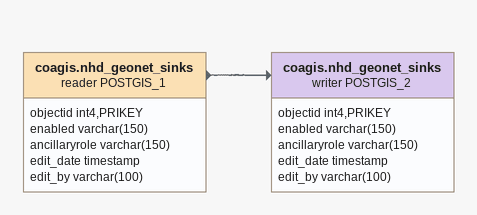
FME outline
coagis.nhd_geonet_sinks (reader POSTGIS_1)
    attributes: objectid int4,PRIKEY, enabled varchar(150), ancillaryrole varchar(150), edit_date timestamp, edit_by varchar(100)
    -> coagis.nhd_geonet_sinks (writer POSTGIS_2)
coagis.nhd_geonet_sinks (writer POSTGIS_2)
    attributes: objectid int4,PRIKEY, enabled varchar(150), ancillaryrole varchar(150), edit_date timestamp, edit_by varchar(100)
